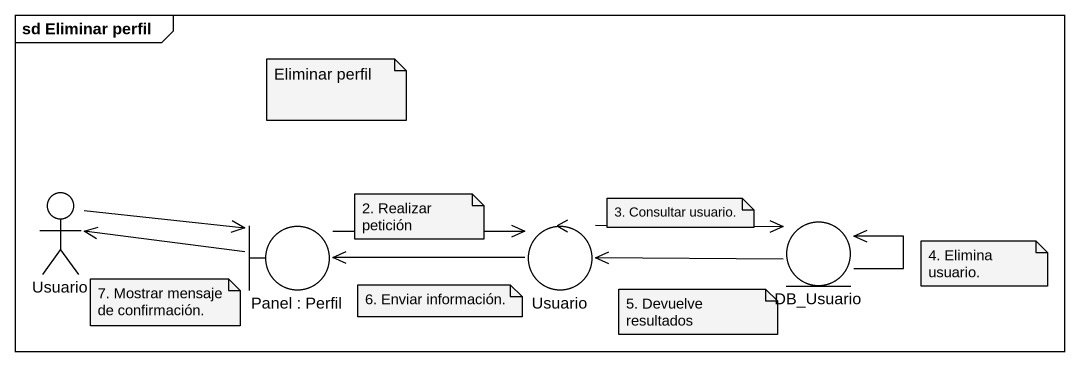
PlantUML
@startuml
mainframe sd Eliminar perfil
actor Usuario
boundary "Panel : Perfil" as Panel_Perfil
control "Usuario" as Usuario_2
entity DB_Usuario
Usuario -right-> Panel_Perfil
Panel_Perfil -left-> Usuario
Panel_Perfil -right-> Usuario_2
Usuario_2 -left-> Panel_Perfil
Usuario_2 -right-> DB_Usuario
DB_Usuario -left-> Usuario_2
DB_Usuario --> DB_Usuario
note as N1
  Eliminar perfil
end note
note as N2
  2. Realizar petición
end note
note as N3
  3. Consultar usuario.
end note
note as N4
  4. Elimina usuario.
end note
note as N5
  7. Mostrar mensaje de confirmación.
end note
note as N6
  6. Enviar información.
end note
note as N7
  5. Devuelve resultados
end note
@enduml
